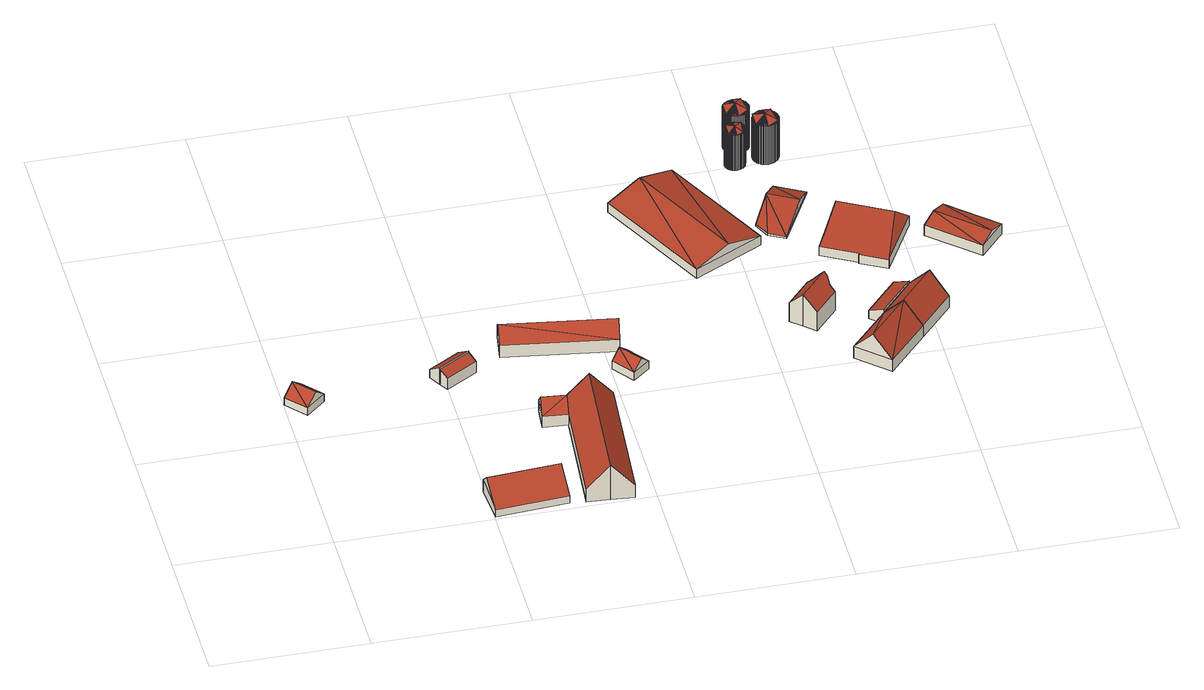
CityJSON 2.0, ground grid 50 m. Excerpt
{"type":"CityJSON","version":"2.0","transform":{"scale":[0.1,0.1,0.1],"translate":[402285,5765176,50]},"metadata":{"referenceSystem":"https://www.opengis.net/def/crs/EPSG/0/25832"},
"CityObjects":{
"building1":{"type":"Building","attributes":{"Gemeindeschluessel":"05515000","Geometrietyp2DReferenz":"3000","function":"31001_2700","roofType":"3100","measuredHeight":6.38},"geometry":[{"type":"Solid","lod":"2","boundaries":[[[[0,1,2,3]],[[4,5,1,0]],[[6,7,5,4]],[[3,2,7,6]],[[0,8,4]],[[6,9,3]],[[3,9,8]],[[8,0,3]],[[9,6,4]],[[4,8,9]],[[1,5,7,2]]]],"semantics":{"surfaces":[{"type":"WallSurface"},{"type":"RoofSurface"},{"type":"GroundSurface"}],"values":[[0,0,0,0,0,0,1,1,1,1,2]]}}]},
"building2":{"type":"Building","attributes":{"Gemeindeschluessel":"05515000","Geometrietyp2DReferenz":"3000","function":"31001_1000","roofType":"3100","measuredHeight":8.18},"address":[{"country":"Germany","locality":"Münster","thoroughfareNumber":"115a","thoroughfareName":"Hölkenbusch"}],"geometry":[{"type":"Solid","lod":"2","boundaries":[[[[10,11,12,13]],[[14,15,11,10]],[[16,17,15,14]],[[13,12,17,16]],[[10,18,14]],[[16,19,13]],[[13,19,18,10]],[[14,18,19,16]],[[11,15,17,12]]]],"semantics":{"surfaces":[{"type":"WallSurface"},{"type":"RoofSurface"},{"type":"GroundSurface"}],"values":[[0,0,0,0,0,0,1,1,2]]}}]},
"building3":{"type":"Building","attributes":{"Gemeindeschluessel":"05515000","Geometrietyp2DReferenz":"3000","function":"31001_2700","roofType":"2100","measuredHeight":6.27},"geometry":[{"type":"Solid","lod":"2","boundaries":[[[[20,21,22,23]],[[24,25,21,20]],[[26,27,25,24]],[[23,22,27,26]],[[24,20,23,26]],[[21,25,27,22]]]],"semantics":{"surfaces":[{"type":"WallSurface"},{"type":"RoofSurface"},{"type":"GroundSurface"}],"values":[[0,0,0,0,1,2]]}}]},
"building4":{"type":"Building","attributes":{"Gemeindeschluessel":"05515000","Geometrietyp2DReferenz":"3000","function":"51009_1610","roofType":"2100","measuredHeight":6.06},"geometry":[{"type":"Solid","lod":"2","boundaries":[[[[28,29,21,30]],[[31,32,29,28]],[[33,25,32,31]],[[30,21,25,33]],[[31,28,30,33]],[[29,32,25,21]]]],"semantics":{"surfaces":[{"type":"WallSurface"},{"type":"RoofSurface"},{"type":"GroundSurface"}],"values":[[0,0,0,0,1,2]]}}]},
"building5":{"type":"Building","attributes":{"Gemeindeschluessel":"05515000","Geometrietyp2DReferenz":"3000","function":"31001_2700","roofType":"3100","measuredHeight":8.52},"geometry":[{"type":"Solid","lod":"2","boundaries":[[[[34,35,36,37]],[[38,39,35,34]],[[40,41,39,38]],[[37,36,41,40]],[[34,42,38]],[[40,43,37]],[[43,42,34]],[[34,37,43]],[[42,43,40]],[[40,38,42]],[[35,39,41,36]]]],"semantics":{"surfaces":[{"type":"WallSurface"},{"type":"RoofSurface"},{"type":"GroundSurface"}],"values":[[0,0,0,0,0,0,1,1,1,1,2]]}}]},
"building6":{"type":"Building","attributes":{"Gemeindeschluessel":"05515000","Geometrietyp2DReferenz":"3000","function":"31001_1000","roofType":"3100","measuredHeight":13.04},"address":[{"country":"Germany","locality":"Münster","thoroughfareNumber":"115","thoroughfareName":"Hölkenbusch"}],"geometry":[{"type":"Solid","lod":"2","boundaries":[[[[44,45,46,47]],[[48,49,45,44]],[[50,51,49,48]],[[52,53,51,50]],[[54,55,53,52]],[[56,57,55,54]],[[58,59,57,56]],[[47,46,59,58]],[[52,50,48,54]],[[44,47,58,56,54,48]],[[45,49,51,53,55,57,59,46]]]],"semantics":{"surfaces":[{"type":"WallSurface"},{"type":"RoofSurface"},{"type":"GroundSurface"}],"values":[[0,0,0,0,0,0,0,0,1,1,2]]}}]},
"building7":{"type":"Building","attributes":{"Gemeindeschluessel":"05515000","Geometrietyp2DReferenz":"3000","function":"31001_2700","roofType":"3100","measuredHeight":8.6},"geometry":[{"type":"Solid","lod":"2","boundaries":[[[[60,61,62,63]],[[64,65,61,60]],[[66,67,65,64]],[[63,62,67,66]],[[60,68,64]],[[66,69,63]],[[68,60,63]],[[63,69,68]],[[64,68,69]],[[69,66,64]],[[61,65,67,62]]]],"semantics":{"surfaces":[{"type":"WallSurface"},{"type":"RoofSurface"},{"type":"GroundSurface"}],"values":[[0,0,0,0,0,0,1,1,1,1,2]]}}]},
"building8":{"type":"Building","attributes":{"Gemeindeschluessel":"05515000","Geometrietyp2DReferenz":"3000","function":"31001_2700","roofType":"3100","measuredHeight":6.35},"geometry":[{"type":"Solid","lod":"2","boundaries":[[[[70,71,72,73]],[[74,75,71,70]],[[76,77,75,74]],[[73,72,77,76]],[[70,78,74]],[[76,79,73]],[[73,79,78]],[[78,70,73]],[[79,76,74]],[[74,78,79]],[[71,75,77,72]]]],"semantics":{"surfaces":[{"type":"WallSurface"},{"type":"RoofSurface"},{"type":"GroundSurface"}],"values":[[0,0,0,0,0,0,1,1,1,1,2]]}}]},
"building9":{"type":"Building","attributes":{"Gemeindeschluessel":"05515000","Geometrietyp2DReferenz":"3000","function":"31001_2700","roofType":"3100","measuredHeight":6.85},"geometry":[{"type":"Solid","lod":"2","boundaries":[[[[80,81,82,83]],[[84,85,81,80]],[[86,87,85,84]],[[83,82,87,86]],[[80,88,84]],[[86,89,83]],[[83,89,88]],[[88,80,83]],[[89,86,84]],[[84,88,89]],[[81,85,87,82]]]],"semantics":{"surfaces":[{"type":"WallSurface"},{"type":"RoofSurface"},{"type":"GroundSurface"}],"values":[[0,0,0,0,0,0,1,1,1,1,2]]}}]},
"building10":{"type":"Building","attributes":{"Gemeindeschluessel":"05515000","Geometrietyp2DReferenz":"3000","function":"31001_1000","roofType":"3100","measuredHeight":11.92},"address":[{"country":"Germany","locality":"Münster","thoroughfareNumber":"121","thoroughfareName":"Hölkenbusch"}],"geometry":[{"type":"Solid","lod":"2","boundaries":[[[[90,91,92,93]],[[94,95,91,90]],[[96,97,95,94]],[[98,99,97,96]],[[100,101,99,98]],[[102,103,101,100]],[[104,105,103,102]],[[106,107,105,104]],[[108,109,107,106]],[[93,92,109,108]],[[102,100,98,96,94,104]],[[90,93,108,106,104,94]],[[91,95,97,99,101,103,105,107,109,92]]]],"semantics":{"surfaces":[{"type":"WallSurface"},{"type":"RoofSurface"},{"type":"GroundSurface"}],"values":[[0,0,0,0,0,0,0,0,0,0,1,1,2]]}}]},
"building11":{"type":"Building","attributes":{"Gemeindeschluessel":"05515000","Geometrietyp2DReferenz":"3000","function":"31001_1000","roofType":"3100","measuredHeight":11.62},"address":[{"country":"Germany","locality":"Münster","thoroughfareNumber":"123","thoroughfareName":"Hölkenbusch"}],"geometry":[{"type":"Solid","lod":"2","boundaries":[[[[110,111,112,113]],[[114,115,111,110]],[[116,117,115,114]],[[113,112,117,116]],[[110,118,114]],[[116,119,113]],[[110,113,119]],[[119,118,110]],[[118,119,116]],[[116,114,118]],[[111,115,117,112]]]],"semantics":{"surfaces":[{"type":"WallSurface"},{"type":"RoofSurface"},{"type":"GroundSurface"}],"values":[[0,0,0,0,0,0,1,1,1,1,2]]}}]},
"building12":{"type":"Building","attributes":{"Gemeindeschluessel":"05515000","Geometrietyp2DReferenz":"3000","function":"51003_1201","roofType":"5000","measuredHeight":14.54},"geometry":[{"type":"Solid","lod":"2","boundaries":[[[[120,121,122,123]],[[124,125,121,120]],[[126,127,125,124]],[[128,129,127,126]],[[130,131,129,128]],[[132,133,131,130]],[[134,135,133,132]],[[136,137,135,134]],[[138,139,137,136]],[[140,141,139,138]],[[142,143,141,140]],[[144,145,143,142]],[[146,147,145,144]],[[148,149,147,146]],[[150,151,149,148]],[[152,153,151,150]],[[154,155,153,152]],[[156,157,155,154]],[[158,159,157,156]],[[160,161,159,158]],[[162,163,161,160]],[[164,165,163,162]],[[166,167,165,164]],[[168,169,167,166]],[[170,171,169,168]],[[172,173,171,170]],[[174,175,173,172]],[[176,177,175,174]],[[178,179,177,176]],[[180,181,179,178]],[[182,183,181,180]],[[184,185,183,182]],[[186,187,185,184]],[[188,189,187,186]],[[190,191,189,188]],[[192,193,191,190]],[[194,195,193,192]],[[196,197,195,194]],[[198,199,197,196]],[[200,201,199,198]],[[202,203,201,200]],[[204,205,203,202]],[[206,207,205,204]],[[208,209,207,206]],[[210,211,209,208]],[[212,213,211,210]],[[214,215,213,212]],[[216,217,215,214]],[[218,219,217,216]],[[220,221,219,218]],[[222,223,221,220]],[[224,225,223,222]],[[226,227,225,224]],[[228,229,227,226]],[[230,231,229,228]],[[232,233,231,230]],[[234,235,233,232]],[[123,122,235,234]],[[236,237,146]],[[238,236,146]],[[230,238,146]],[[230,146,144]],[[232,230,144]],[[234,232,144]],[[234,144,142]],[[123,234,142]],[[120,123,142]],[[124,120,142]],[[124,142,140]],[[126,124,140]],[[126,140,138]],[[128,126,138]],[[128,138,136]],[[130,128,136]],[[132,130,136]],[[136,134,132]],[[239,172,170]],[[239,170,168]],[[239,168,166]],[[239,166,164]],[[239,164,162]],[[239,162,160]],[[239,160,158]],[[236,239,158]],[[236,158,156]],[[236,156,154]],[[236,154,152]],[[236,152,150]],[[236,150,148]],[[148,237,236]],[[192,190,188]],[[192,188,186]],[[194,192,186]],[[194,186,184]],[[196,194,184]],[[196,184,182]],[[196,182,180]],[[198,196,180]],[[198,180,178]],[[198,178,176]],[[200,198,176]],[[200,176,174]],[[200,174,239]],[[202,200,239]],[[240,202,239]],[[239,236,240]],[[206,204,240]],[[208,206,240]],[[210,208,240]],[[212,210,240]],[[214,212,240]],[[214,240,236]],[[216,214,236]],[[218,216,236]],[[220,218,236]],[[222,220,236]],[[224,222,236]],[[226,224,236]],[[228,226,236]],[[236,238,228]],[[146,237,148]],[[202,240,204]],[[228,238,230]],[[172,239,174]],[[121,125,127,129,131,133,135,137,139,141,143,145,147,149,151,153,155,157,159,161,163,165,167,169,171,173,175,177,179,181,183,185,187,189,191,193,195,197,199,201,203,205,207,209,211,213,215,217,219,221,223,225,227,229,231,233,235,122]]]],"semantics":{"surfaces":[{"type":"WallSurface"},{"type":"RoofSurface"},{"type":"GroundSurface"}],"values":[[0,0,0,0,0,0,0,0,0,0,0,0,0,0,0,0,0,0,0,0,0,0,0,0,0,0,0,0,0,0,0,0,0,0,0,0,0,0,0,0,0,0,0,0,0,0,0,0,0,0,0,0,0,0,0,0,0,0,1,1,1,1,1,1,1,1,1,1,1,1,1,1,1,1,1,1,1,1,1,1,1,1,1,1,1,1,1,1,1,1,1,1,1,1,1,1,1,1,1,1,1,1,1,1,1,1,1,1,1,1,1,1,1,1,1,1,1,1,1,1,0,0,0,0,2]]}}]},
"building13":{"type":"Building","attributes":{"Gemeindeschluessel":"05515000","Geometrietyp2DReferenz":"3000","function":"51003_1201","roofType":"5000","measuredHeight":3.41},"geometry":[{"type":"Solid","lod":"2","boundaries":[[[[241,242,243,244]],[[245,246,242,241]],[[247,248,246,245]],[[249,250,248,247]],[[244,243,250,249]],[[247,251,252]],[[249,247,252]],[[252,244,249]],[[251,245,241]],[[241,252,251]],[[245,251,247]],[[244,252,241]],[[242,246,248,250,243]]]],"semantics":{"surfaces":[{"type":"WallSurface"},{"type":"RoofSurface"},{"type":"GroundSurface"}],"values":[[0,0,0,0,0,1,1,1,1,1,0,0,2]]}}]},
"building14":{"type":"Building","attributes":{"Gemeindeschluessel":"05515000","Geometrietyp2DReferenz":"3000","function":"51003_1201","roofType":"5000","measuredHeight":16.43},"geometry":[{"type":"Solid","lod":"2","boundaries":[[[[253,254,255,256]],[[257,258,254,253]],[[259,260,258,257]],[[261,262,260,259]],[[263,264,262,261]],[[265,266,264,263]],[[267,268,266,265]],[[269,270,268,267]],[[271,272,270,269]],[[273,274,272,271]],[[275,276,274,273]],[[277,278,276,275]],[[279,280,278,277]],[[281,282,280,279]],[[283,284,282,281]],[[285,286,284,283]],[[287,288,286,285]],[[289,290,288,287]],[[291,292,290,289]],[[293,294,292,291]],[[295,296,294,293]],[[297,298,296,295]],[[299,300,298,297]],[[301,302,300,299]],[[303,304,302,301]],[[305,306,304,303]],[[307,308,306,305]],[[309,310,308,307]],[[311,312,310,309]],[[313,314,312,311]],[[315,316,314,313]],[[317,318,316,315]],[[319,320,318,317]],[[321,322,320,319]],[[323,324,322,321]],[[325,326,324,323]],[[327,328,326,325]],[[329,330,328,327]],[[331,332,330,329]],[[333,334,332,331]],[[335,336,334,333]],[[337,338,336,335]],[[339,340,338,337]],[[341,342,340,339]],[[343,344,342,341]],[[345,346,344,343]],[[347,348,346,345]],[[349,350,348,347]],[[351,352,350,349]],[[353,354,352,351]],[[355,356,354,353]],[[357,358,356,355]],[[359,360,358,357]],[[307,305,303]],[[307,303,301]],[[309,307,301]],[[309,301,299]],[[309,299,297]],[[311,309,297]],[[311,297,295]],[[313,311,295]],[[313,295,293]],[[313,293,291]],[[315,313,291]],[[315,291,361]],[[291,289,361]],[[289,287,361]],[[287,285,361]],[[285,283,361]],[[283,281,361]],[[281,279,361]],[[279,362,361]],[[362,363,361]],[[317,361,319]],[[319,361,321]],[[321,361,323]],[[323,361,325]],[[325,361,327]],[[327,361,329]],[[329,361,331]],[[361,363,331]],[[333,331,363]],[[335,333,363]],[[337,335,363]],[[339,337,363]],[[341,339,363]],[[363,364,341]],[[343,364,363]],[[345,343,363]],[[347,345,363]],[[349,347,363]],[[351,349,363]],[[353,351,363]],[[363,365,353]],[[365,366,353]],[[357,355,353,366]],[[359,357,366]],[[359,366,367]],[[368,359,367]],[[368,367,369]],[[370,368,369]],[[371,370,369]],[[371,369,372]],[[373,371,372]],[[373,372,374]],[[375,373,374]],[[374,376,375]],[[362,277,275]],[[362,275,273]],[[362,273,271]],[[362,271,269]],[[362,269,267]],[[363,362,267]],[[363,267,265]],[[363,265,263]],[[363,263,261]],[[363,261,259]],[[363,259,257]],[[363,257,253]],[[363,253,256]],[[365,363,256]],[[361,317,315]],[[362,279,277]],[[364,343,341]],[[365,256,366]],[[377,378,379,380,381,382,383,384,385,386,387,255,254,258,260,262,264,266,268,270,272,274,276,278,280,282,284,286,288,290,292,294,296,298,300,302,304,306,308,310,312,314,316,318,320,322,324,326,328,330,332,334,336,338,340,342,344,346,348,350,352,354,356,358,360]],[[368,377,360,359]],[[370,378,377,368]],[[371,379,378,370]],[[373,380,379,371]],[[375,381,380,373]],[[376,382,381,375]],[[374,383,382,376]],[[372,384,383,374]],[[369,385,384,372]],[[367,386,385,369]],[[366,387,386,367]],[[256,255,387,366]]]],"semantics":{"surfaces":[{"type":"WallSurface"},{"type":"RoofSurface"},{"type":"GroundSurface"}],"values":[[0,0,0,0,0,0,0,0,0,0,0,0,0,0,0,0,0,0,0,0,0,0,0,0,0,0,0,0,0,0,0,0,0,0,0,0,0,0,0,0,0,0,0,0,0,0,0,0,0,0,0,0,0,1,1,1,1,1,1,1,1,1,1,1,1,1,1,1,1,1,1,1,1,1,1,1,1,1,1,1,1,1,1,1,1,1,1,1,1,1,1,1,1,1,1,1,1,1,1,1,1,1,1,1,1,1,1,1,1,1,1,1,1,1,1,1,1,1,1,1,1,0,0,0,0,2,0,0,0,0,0,0,0,0,0,0,0,0]]}}]},
"building15":{"type":"Building","attributes":{"Gemeindeschluessel":"05515000","Geometrietyp2DReferenz":"3000","function":"51003_1201","roofType":"5000","measuredHeight":16.48},"geometry":[{"type":"Solid","lod":"2","boundaries":[[[[388,389,390,391]],[[392,393,389,388]],[[394,395,393,392]],[[396,397,395,394]],[[398,399,397,396]],[[400,401,399,398]],[[402,403,401,400]],[[404,405,403,402]],[[406,407,405,404]],[[408,409,407,406]],[[410,411,409,408]],[[412,413,411,410]],[[414,415,413,412]],[[416,417,415,414]],[[418,419,417,416]],[[420,421,419,418]],[[422,423,421,420]],[[424,425,423,422]],[[426,427,425,424]],[[428,429,427,426]],[[430,431,429,428]],[[432,433,431,430]],[[434,435,433,432]],[[436,437,435,434]],[[438,439,437,436]],[[440,441,439,438]],[[442,443,441,440]],[[444,445,443,442]],[[446,447,445,444]],[[448,449,447,446]],[[450,451,449,448]],[[452,453,451,450]],[[454,455,453,452]],[[456,457,455,454]],[[458,459,457,456]],[[460,461,459,458]],[[462,463,461,460]],[[464,465,463,462]],[[466,467,465,464]],[[468,469,467,466]],[[470,471,469,468]],[[472,473,471,470]],[[474,475,473,472]],[[476,477,475,474]],[[478,479,477,476]],[[480,481,479,478]],[[482,483,481,480]],[[484,485,483,482]],[[486,487,485,484]],[[488,489,487,486]],[[490,491,489,488]],[[492,493,491,490]],[[494,495,493,492]],[[496,497,495,494]],[[498,499,497,496]],[[500,501,499,498]],[[502,503,501,500]],[[504,505,503,502]],[[506,507,505,504]],[[508,509,507,506]],[[510,511,509,508]],[[512,513,511,510]],[[514,515,513,512]],[[391,390,515,514]],[[516,436,434]],[[516,434,432]],[[516,432,430]],[[516,430,428]],[[517,516,428]],[[517,428,426]],[[517,426,424]],[[517,424,422]],[[517,422,420]],[[517,420,418]],[[517,418,416]],[[517,416,414]],[[517,414,412]],[[518,517,412]],[[466,464,462]],[[466,462,460]],[[468,466,460]],[[468,460,458]],[[468,458,456]],[[470,468,456]],[[470,456,454]],[[472,470,454]],[[472,454,452]],[[472,452,450]],[[474,472,450]],[[474,450,519]],[[450,448,519]],[[448,446,519]],[[446,444,519]],[[444,442,519]],[[442,440,519]],[[440,438,519]],[[438,516,519]],[[516,517,519]],[[476,519,478]],[[478,519,480]],[[480,519,482]],[[482,519,484]],[[484,519,486]],[[486,519,488]],[[488,519,490]],[[519,517,490]],[[492,490,517]],[[494,492,517]],[[496,494,517]],[[498,496,517]],[[500,498,517]],[[517,520,500]],[[502,520,517]],[[504,502,517]],[[506,504,517]],[[508,506,517]],[[510,508,517]],[[512,510,517]],[[517,518,512]],[[518,410,512]],[[514,512,410]],[[391,514,410]],[[391,410,408]],[[388,391,408]],[[388,408,406]],[[392,388,406]],[[394,392,406]],[[394,406,404]],[[396,394,404]],[[396,404,402]],[[398,396,402]],[[402,400,398]],[[516,438,436]],[[518,412,410]],[[519,476,474]],[[520,502,500]],[[389,393,395,397,399,401,403,405,407,409,411,413,415,417,419,421,423,425,427,429,431,433,435,437,439,441,443,445,447,449,451,453,455,457,459,461,463,465,467,469,471,473,475,477,479,481,483,485,487,489,491,493,495,497,499,501,503,505,507,509,511,513,515,390]]]],"semantics":{"surfaces":[{"type":"WallSurface"},{"type":"RoofSurface"},{"type":"GroundSurface"}],"values":[[0,0,0,0,0,0,0,0,0,0,0,0,0,0,0,0,0,0,0,0,0,0,0,0,0,0,0,0,0,0,0,0,0,0,0,0,0,0,0,0,0,0,0,0,0,0,0,0,0,0,0,0,0,0,0,0,0,0,0,0,0,0,0,0,1,1,1,1,1,1,1,1,1,1,1,1,1,1,1,1,1,1,1,1,1,1,1,1,1,1,1,1,1,1,1,1,1,1,1,1,1,1,1,1,1,1,1,1,1,1,1,1,1,1,1,1,1,1,1,1,1,1,1,1,1,1,1,1,1,1,1,1,0,0,0,0,2]]}}]},
"building16":{"type":"Building","attributes":{"Gemeindeschluessel":"05515000","Geometrietyp2DReferenz":"3000","function":"31001_2700"},"children":["building16-1","building16-2"]},
"building16-1":{"type":"BuildingPart","attributes":{"roofType":"3100","measuredHeight":11.66},"parents":["building16"],"geometry":[{"type":"Solid","lod":"2","boundaries":[[[[521,117,522,523]],[[524,525,526,527]],[[528,529,525,524]],[[530,531,529,528]],[[532,112,531,530]],[[523,522,112,532]],[[524,527,521,523,528]],[[532,530,528,523]],[[117,526,525,529,531,112,522]],[[526,117,521,527]]]],"semantics":{"surfaces":[{"type":"WallSurface"},{"type":"RoofSurface"},{"type":"GroundSurface"},{"type":"ClosureSurface"}],"values":[[0,0,0,0,0,0,1,1,2,3]]}}]},
"building16-2":{"type":"BuildingPart","attributes":{"roofType":"2100","measuredHeight":5.38},"parents":["building16"],"geometry":[{"type":"Solid","lod":"2","boundaries":[[[[533,534,117,521,535]],[[536,537,534,533]],[[538,526,537,536]],[[527,526,538]],[[536,533,535,538]],[[117,534,537,526]],[[527,538,535,521]],[[117,526,527,521]]]],"semantics":{"surfaces":[{"type":"WallSurface"},{"type":"RoofSurface"},{"type":"GroundSurface"},{"type":"ClosureSurface"}],"values":[[0,0,0,0,1,2,0,3]]}}]},
"building17":{"type":"Building","attributes":{"Gemeindeschluessel":"05515000","Geometrietyp2DReferenz":"3000","function":"31001_2700","roofType":"5000","measuredHeight":7.25},"geometry":[{"type":"Solid","lod":"2","boundaries":[[[[539,540,541,542]],[[543,544,540,539]],[[545,546,544,543]],[[547,548,546,545]],[[549,550,548,547]],[[551,552,550,549]],[[553,554,552,551]],[[555,556,554,553]],[[542,541,556,555]],[[549,557,551]],[[547,545,557,549]],[[543,539,542,555,553,551,557,545]],[[540,544,546,548,550,552,554,556,541]]]],"semantics":{"surfaces":[{"type":"WallSurface"},{"type":"RoofSurface"},{"type":"GroundSurface"}],"values":[[0,0,0,0,0,0,0,0,0,1,1,1,2]]}}]},
"building18":{"type":"Building","attributes":{"Gemeindeschluessel":"05515000","Geometrietyp2DReferenz":"3000","function":"31001_2700","roofType":"3100","measuredHeight":5.51},"geometry":[{"type":"Solid","lod":"2","boundaries":[[[[558,559,560,561]],[[562,563,559,558]],[[564,565,563,562]],[[561,560,565,564]],[[558,566,562]],[[564,567,561]],[[561,567,566]],[[566,558,561]],[[567,564,562]],[[562,566,567]],[[559,563,565,560]]]],"semantics":{"surfaces":[{"type":"WallSurface"},{"type":"RoofSurface"},{"type":"GroundSurface"}],"values":[[0,0,0,0,0,0,1,1,1,1,2]]}}]}
},
"vertices":[
[1,677,33],[1,677,5],[59,612,5],[59,612,33],[64,733,33],[64,733,5],[122,668,33],[122,668,5],[32,705,68],[91,640,68],
[727,153,50],[727,153,4],[493,137,4],[493,137,50],[735,25,31],[735,25,4],[502,8,31],[502,8,4],[729,117,86],[495,100,86],
[582,726,71],[582,726,8],[559,765,8],[559,765,40],[480,666,71],[480,666,8],[457,705,40],[457,705,8],
[599,697,50],[599,697,8],[582,726,68],[497,637,50],[497,637,8],[480,666,68],
[735,397,47],[735,397,6],[815,390,6],[815,390,47],[742,477,47],[742,477,6],[821,470,47],[821,470,6],[739,437,91],[818,430,91],
[821,471,50],[821,471,2],[821,470,2],[821,470,50],[895,465,133],[895,465,2],[969,460,50],[969,460,2],[933,9,50],[933,9,2],[859,15,133],[859,15,2],[785,21,50],[785,21,2],[815,390,51],[815,390,2],
[1060,805,51],[1060,805,5],[700,857,5],[700,857,51],[1045,704,51],[1045,704,5],[686,756,51],[686,756,5],[1053,754,91],[693,807,91],
[1003,628,35],[1003,628,4],[1056,559,4],[1056,559,35],[1059,671,35],[1059,671,4],[1111,602,35],[1111,602,4],[1031,650,67],[1084,580,67],
[1160,1371,38],[1160,1371,4],[1350,998,4],[1350,998,38],[1384,1485,38],[1384,1485,4],[1574,1112,38],[1574,1112,4],[1272,1428,72],[1462,1055,72],
[1690,810,108],[1690,810,1],[1666,809,1],[1666,809,92],[1699,802,120],[1699,802,1],[1707,794,108],[1707,794,1],[1709,771,92],[1709,771,1],[1723,758,72],[1723,758,1],[1647,673,72],[1647,673,1],[1612,705,120],[1612,705,1],[1576,737,72],[1576,737,1],[1652,822,72],[1652,822,1],
[1826,430,45],[1826,430,2],[1952,572,2],[1952,572,45],[1725,520,45],[1725,520,2],[1852,661,45],[1852,661,2],[1776,475,118],[1902,616,118],
[1557,1500,136],[1557,1500,2],[1558,1499,2],[1558,1499,136],[1556,1502,136],[1556,1502,2],[1555,1504,136],[1555,1504,2],[1554,1507,136],[1554,1507,2],[1554,1510,136],[1554,1510,2],[1553,1513,136],[1553,1513,2],[1553,1517,136],[1553,1517,2],[1554,1520,136],[1554,1520,2],[1555,1524,136],[1555,1524,2],[1556,1528,136],[1556,1528,2],[1558,1531,136],[1558,1531,2],[1560,1535,136],[1560,1535,2],[1563,1538,136],[1563,1538,2],[1567,1541,136],[1567,1541,2],[1571,1544,136],[1571,1544,2],[1575,1545,136],[1575,1545,2],[1579,1547,136],[1579,1547,2],[1583,1547,136],[1583,1547,2],[1588,1547,136],[1588,1547,2],[1592,1547,136],[1592,1547,2],[1596,1546,136],[1596,1546,2],[1599,1545,136],[1599,1545,2],[1602,1543,136],[1602,1543,2],[1605,1541,136],[1605,1541,2],[1607,1539,136],[1607,1539,2],[1609,1537,136],[1609,1537,2],[1611,1535,136],[1611,1535,2],[1613,1533,136],[1613,1533,2],[1614,1531,136],[1614,1531,2],[1615,1529,136],[1615,1529,2],[1616,1527,136],[1616,1527,2],[1617,1524,136],[1617,1524,2],[1618,1521,136],[1618,1521,2],[1618,1518,136],[1618,1518,2],[1618,1515,136],[1618,1515,2],[1618,1511,136],[1618,1511,2],[1618,1508,136],[1618,1508,2],[1616,1504,136],[1616,1504,2],[1615,1500,136],[1615,1500,2],[1613,1496,136],[1613,1496,2],[1610,1493,136],[1610,1493,2],[1607,1490,136],[1607,1490,2],[1603,1487,136],[1603,1487,2],[1599,1485,136],[1599,1485,2],[1595,1484,136],[1595,1484,2],[1590,1483,136],[1590,1483,2],[1586,1482,136],[1586,1482,2],[1582,1483,136],[1582,1483,2],[1578,1483,136],[1578,1483,2],[1574,1484,136],[1574,1484,2],[1571,1486,136],[1571,1486,2],[1568,1488,136],[1568,1488,2],[1565,1489,136],[1565,1489,2],[1563,1491,136],[1563,1491,2],[1561,1493,136],[1561,1493,2],[1560,1496,136],[1560,1496,2],[1558,1498,136],[1558,1498,2],[1586,1515,148],[1564,1539,138],[1562,1493,138],[1610,1537,140],[1607,1491,140],
[1673,1379,7],[1673,1379,1],[1580,1208,1],[1580,1208,7],[1765,1328,7],[1765,1328,1],[1658,1129,7],[1658,1129,1],[1605,1157,7],[1605,1157,1],[1730,1263,35],[1637,1313,35],
[1579,1629,148],[1579,1629,3],[1576,1625,3],[1576,1625,148],[1583,1632,148],[1583,1632,3],[1588,1635,148],[1588,1635,3],[1592,1637,148],[1592,1637,3],[1597,1639,148],[1597,1639,3],[1602,1640,148],[1602,1640,3],[1607,1640,148],[1607,1640,3],[1611,1640,148],[1611,1640,3],[1616,1639,148],[1616,1639,3],[1620,1638,148],[1620,1638,3],[1624,1637,148],[1624,1637,3],[1628,1635,148],[1628,1635,3],[1631,1633,148],[1631,1633,3],[1634,1631,148],[1634,1631,3],[1636,1629,148],[1636,1629,3],[1639,1627,148],[1639,1627,3],[1641,1624,148],[1641,1624,3],[1642,1622,148],[1642,1622,3],[1644,1620,148],[1644,1620,3],[1645,1617,148],[1645,1617,3],[1646,1615,148],[1646,1615,3],[1647,1612,148],[1647,1612,3],[1648,1609,148],[1648,1609,3],[1649,1606,148],[1649,1606,3],[1649,1602,148],[1649,1602,3],[1649,1598,148],[1649,1598,3],[1649,1594,148],[1649,1594,3],[1648,1590,148],[1648,1590,3],[1647,1586,148],[1647,1586,3],[1645,1582,148],[1645,1582,3],[1643,1577,148],[1643,1577,3],[1640,1573,148],[1640,1573,3],[1637,1570,148],[1637,1570,3],[1633,1566,148],[1633,1566,3],[1629,1564,148],[1629,1564,3],[1624,1561,148],[1624,1561,3],[1619,1560,148],[1619,1560,3],[1614,1559,148],[1614,1559,3],[1609,1558,148],[1609,1558,3],[1605,1558,148],[1605,1558,3],[1600,1559,148],[1600,1559,3],[1596,1560,148],[1596,1560,3],[1592,1561,148],[1592,1561,3],[1588,1563,148],[1588,1563,3],[1585,1565,148],[1585,1565,3],[1582,1567,148],[1582,1567,3],[1580,1569,148],[1580,1569,3],[1577,1572,148],[1577,1572,3],[1576,1574,148],[1576,1574,3],[1574,1576,148],[1574,1576,3],[1572,1578,148],[1572,1578,3],[1572,1579,148],[1572,1579,3],[1571,1581,148],[1571,1581,3],[1642,1577,153],[1630,1634,153],[1606,1599,167],[1585,1565,150],[1573,1621,150],[1573,1621,148],[1571,1617,148],[1570,1584,148],[1569,1612,148],[1569,1586,148],[1568,1589,148],[1568,1608,148],[1567,1593,148],[1567,1604,148],[1567,1596,148],[1567,1600,148],[1570,1584,3],[1569,1586,3],[1568,1589,3],[1567,1593,3],[1567,1596,3],[1567,1600,3],[1567,1604,3],[1568,1608,3],[1569,1612,3],[1571,1617,3],[1573,1621,3],
[1646,1515,148],[1646,1515,2],[1647,1512,2],[1647,1512,148],[1645,1518,148],[1645,1518,2],[1644,1521,148],[1644,1521,2],[1643,1524,148],[1643,1524,2],[1643,1528,148],[1643,1528,2],[1643,1532,148],[1643,1532,2],[1643,1536,148],[1643,1536,2],[1644,1540,148],[1644,1540,2],[1645,1544,148],[1645,1544,2],[1647,1548,148],[1647,1548,2],[1649,1552,148],[1649,1552,2],[1652,1556,148],[1652,1556,2],[1655,1560,148],[1655,1560,2],[1659,1563,148],[1659,1563,2],[1663,1566,148],[1663,1566,2],[1668,1568,148],[1668,1568,2],[1673,1570,148],[1673,1570,2],[1678,1571,148],[1678,1571,2],[1683,1572,148],[1683,1572,2],[1687,1571,148],[1687,1571,2],[1692,1571,148],[1692,1571,2],[1696,1570,148],[1696,1570,2],[1700,1568,148],[1700,1568,2],[1704,1567,148],[1704,1567,2],[1707,1565,148],[1707,1565,2],[1710,1562,148],[1710,1562,2],[1712,1560,148],[1712,1560,2],[1714,1558,148],[1714,1558,2],[1716,1556,148],[1716,1556,2],[1718,1553,148],[1718,1553,2],[1719,1551,148],[1719,1551,2],[1721,1549,148],[1721,1549,2],[1722,1546,148],[1722,1546,2],[1723,1543,148],[1723,1543,2],[1724,1540,148],[1724,1540,2],[1724,1537,148],[1724,1537,2],[1725,1533,148],[1725,1533,2],[1725,1530,148],[1725,1530,2],[1725,1526,148],[1725,1526,2],[1724,1522,148],[1724,1522,2],[1723,1517,148],[1723,1517,2],[1721,1513,148],[1721,1513,2],[1719,1509,148],[1719,1509,2],[1716,1505,148],[1716,1505,2],[1713,1501,148],[1713,1501,2],[1709,1498,148],[1709,1498,2],[1704,1495,148],[1704,1495,2],[1700,1493,148],[1700,1493,2],[1695,1491,148],[1695,1491,2],[1690,1490,148],[1690,1490,2],[1685,1489,148],[1685,1489,2],[1681,1490,148],[1681,1490,2],[1676,1490,148],[1676,1490,2],[1672,1491,148],[1672,1491,2],[1668,1493,148],[1668,1493,2],[1664,1494,148],[1664,1494,2],[1661,1496,148],[1661,1496,2],[1658,1499,148],[1658,1499,2],[1655,1501,148],[1655,1501,2],[1653,1503,148],[1653,1503,2],[1651,1505,148],[1651,1505,2],[1650,1508,148],[1650,1508,2],[1648,1510,148],[1648,1510,2],[1706,1565,153],[1684,1530,166],[1649,1553,153],[1718,1508,152],[1662,1496,152],
[1852,661,46],[1902,616,2],[1902,616,119],[1960,783,46],[1960,783,2],[1956,780,2],[1956,780,46],[2010,739,119],[2010,739,2],[2060,694,46],[2060,694,2],[1952,572,46],
[1812,696,32],[1812,696,2],[1852,661,56],[1917,814,32],[1917,814,2],[1956,780,56],
[1734,1026,36],[1734,1026,1],[1845,966,1],[1845,966,36],[1763,1076,48],[1763,1076,1],[1822,1185,73],[1822,1185,1],[1839,1216,37],[1839,1216,1],[2032,1111,36],[2032,1111,1],[1927,921,36],[1927,921,1],[1926,918,35],[1926,918,1],[1843,963,35],[1843,963,1],[1986,1096,73],
[2065,1050,41],[2065,1050,2],[2216,916,2],[2216,916,41],[2143,1138,41],[2143,1138,2],[2294,1004,41],[2294,1004,2],[2104,1094,57],[2255,960,57]
]}
